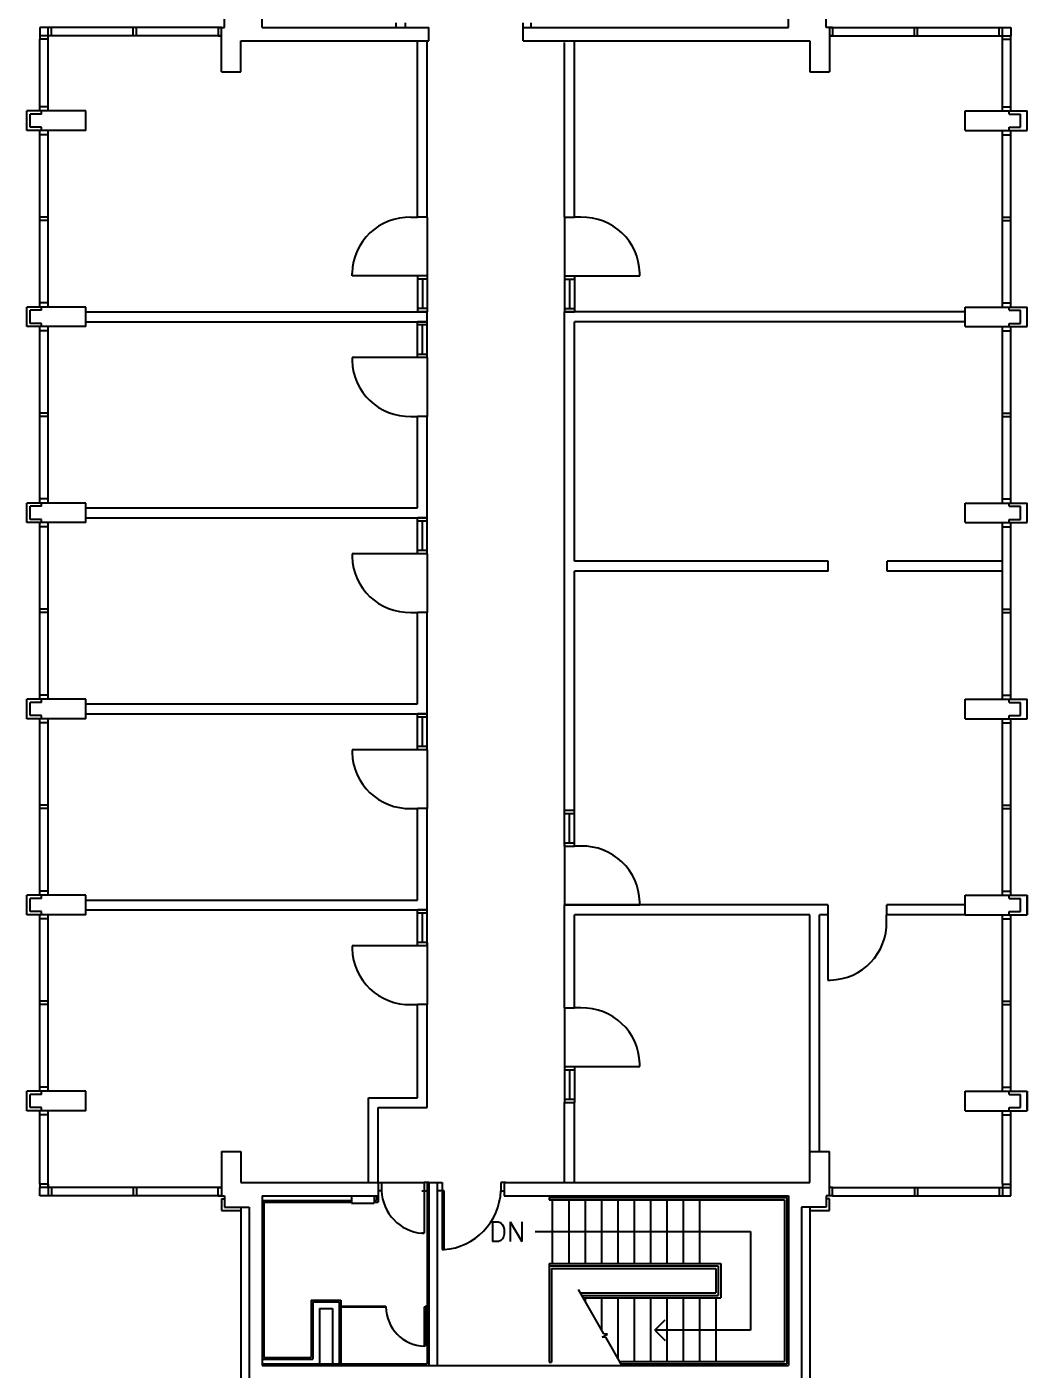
# Model space of a CAD drawing. Header units: inches. Extents: x 370 to 6209, y 2527 to 6927.
# Drawn here: x 5259 to 5871, y 4468 to 5291 of the extents above; entities that cross this region are included whole.
import ezdxf
from ezdxf.enums import TextEntityAlignment as Align

# ---------------------------------------------------------------- set-up
doc = ezdxf.new("R2010")
doc.units = ezdxf.units.IN
doc.header["$LTSCALE"] = 0.75
doc.header["$MEASUREMENT"] = 0
doc.layers.add('626_FL3$0$A-BLDG-PEND', color=9, linetype='CONTINUOUS')
doc.styles.add('626_FL3$0$STANDARD', font='txt.shx', dxfattribs={"width": 0.9})

msp = doc.modelspace()

# ---------------------------------------------------------------- hatches: boundary and pattern name
at = {"layer": '626_FL3$0$A-BLDG-PEND'}
msp.add_hatch(color=256, dxfattribs=at).paths.add_polyline_path([(5513.4, 4542.12), (5514.65, 4542.12), (5514.65, 4578.12), (5513.4, 4578.12)])

# ---------------------------------------------------------------- linework, layer by layer
for p, q in [((5403.4, 5290.12), (5403.4, 5419.37)), ((5725.4, 5290.12), (5725.4, 5419.37)), ((5380.4, 5290.12), (5380.4, 5297.12)), ((5748.4, 5290.12), (5748.4, 5297.12)), ((5267.4, 5290.12), (5267.4, 5283.12)), ((5274.4, 5290.12), (5267.4, 5290.12)), ((5272.4, 5283.12), (5272.4, 5290.12)), ((5378.4, 5290.12), (5274.4, 5290.12)), ((5274.4, 5285.12), (5274.4, 5290.12)), ((5324.4, 5285.12), (5324.4, 5290.12)), ((5326.4, 5290.12), (5324.4, 5290.12)), ((5326.4, 5285.12), (5326.4, 5290.12)), ((5376.4, 5290.12), (5378.4, 5290.12)), ((5376.4, 5290.12), (5376.4, 5285.12)), ((5378.4, 5263.12), (5378.4, 5290.12)), ((5378.4, 5290.12), (5380.4, 5290.12)), ((5403.4, 5290.12), (5505.4, 5290.12)), ((5485.4, 5290.12), (5485.4, 5293.12)), ((5491.15, 5290.12), (5491.15, 5293.12)), ((5505.4, 5282.12), (5505.4, 5290.12)), ((5563.15, 5282.12), (5563.15, 5293.12)), ((5563.15, 5290.12), (5725.4, 5290.12)), ((5567.65, 5293.12), (5567.65, 5290.12)), ((5750.4, 5290.12), (5748.4, 5290.12)), ((5750.4, 5290.12), (5750.4, 5263.12)), ((5750.4, 5290.12), (5856.4, 5290.12)), ((5752.4, 5290.12), (5750.4, 5290.12)), ((5752.4, 5290.12), (5752.4, 5285.12)), ((5802.4, 5290.12), (5804.4, 5290.12)), ((5802.4, 5285.12), (5802.4, 5290.12)), ((5804.4, 5285.12), (5804.4, 5290.12)), ((5854.4, 5285.12), (5854.4, 5290.12)), ((5854.4, 5290.12), (5856.4, 5290.12)), ((5856.4, 5290.12), (5861.4, 5290.12)), ((5856.4, 5285.12), (5856.4, 5290.12)), ((5861.4, 5290.12), (5861.4, 5285.12)), ((5274.4, 5285.12), (5267.4, 5285.12)), ((5267.4, 5241.62), (5267.4, 5283.12)), ((5272.4, 5283.12), (5267.4, 5283.12)), ((5272.4, 5241.62), (5272.4, 5283.12)), ((5378.4, 5285.12), (5274.4, 5285.12)), ((5326.4, 5285.12), (5324.4, 5285.12)), ((5376.4, 5285.12), (5378.4, 5285.12)), ((5390.4, 5263.12), (5390.4, 5282.12)), ((5390.4, 5282.12), (5505.4, 5282.12)), ((5498.4, 5174.12), (5498.4, 5282.12)), ((5504.4, 5174.12), (5504.4, 5282.12)), ((5563.15, 5282.12), (5738.4, 5282.12)), ((5588.4, 5174.12), (5588.4, 5281.12)), ((5594.4, 5174.1), (5594.4, 5282.12)), ((5738.4, 5282.12), (5738.4, 5263.12)), ((5750.4, 5285.12), (5856.4, 5285.12)), ((5752.4, 5285.12), (5750.4, 5285.12)), ((5802.4, 5285.12), (5804.4, 5285.12)), ((5854.4, 5285.12), (5856.4, 5285.12)), ((5856.4, 5285.12), (5861.4, 5285.12)), ((5856.4, 5283.12), (5856.4, 5285.12)), ((5856.4, 5241.62), (5856.4, 5283.12)), ((5856.4, 5283.12), (5861.4, 5283.12)), ((5861.4, 5283.12), (5861.4, 5285.12)), ((5861.4, 5241.62), (5861.4, 5283.12)), ((5378.4, 5263.12), (5390.4, 5263.12)), ((5738.4, 5263.12), (5750.4, 5263.12)), ((5295.4, 5239.12), (5259.4, 5239.12)), ((5259.4, 5227.12), (5259.4, 5239.12)), ((5267.4, 5239.12), (5267.4, 5241.62)), ((5272.4, 5241.62), (5267.4, 5241.62)), ((5268.4, 5237.12), (5268.4, 5239.12)), ((5272.4, 5239.12), (5272.4, 5241.62)), ((5295.4, 5227.12), (5295.4, 5239.12)), ((5833.4, 5239.12), (5871.4, 5239.12)), ((5833.4, 5227.12), (5833.4, 5239.12)), ((5856.4, 5239.12), (5856.4, 5241.62)), ((5856.4, 5241.62), (5861.4, 5241.62)), ((5860.4, 5237.12), (5860.4, 5239.12)), ((5861.4, 5239.12), (5861.4, 5241.62)), ((5871.4, 5227.12), (5871.4, 5239.12)), ((5261.4, 5229.12), (5261.4, 5237.12)), ((5268.4, 5237.12), (5261.4, 5237.12)), ((5860.4, 5237.12), (5867.4, 5237.12)), ((5867.4, 5229.12), (5867.4, 5237.12)), ((5295.4, 5227.12), (5259.4, 5227.12)), ((5268.4, 5229.12), (5261.4, 5229.12)), ((5267.4, 5224.62), (5267.4, 5227.12)), ((5272.4, 5224.62), (5267.4, 5224.62)), ((5267.4, 5121.62), (5267.4, 5224.62)), ((5268.4, 5227.12), (5268.4, 5229.12)), ((5272.4, 5224.62), (5272.4, 5227.12)), ((5272.4, 5121.62), (5272.4, 5224.62)), ((5833.4, 5227.12), (5871.4, 5227.12)), ((5856.4, 5224.62), (5856.4, 5227.12)), ((5856.4, 5224.62), (5861.4, 5224.62)), ((5856.4, 5174.12), (5856.4, 5224.62)), ((5860.4, 5229.12), (5867.4, 5229.12)), ((5860.4, 5227.12), (5860.4, 5229.12)), ((5861.4, 5224.62), (5861.4, 5227.12)), ((5861.4, 5174.12), (5861.4, 5224.62)), ((5272.4, 5174.12), (5267.4, 5174.12)), ((5267.4, 5172.12), (5267.4, 5174.12)), ((5272.4, 5172.12), (5267.4, 5172.12)), ((5272.4, 5172.12), (5272.4, 5174.12)), ((5494.4, 5174.1), (5498.4, 5174.1)), ((5504.4, 5174.12), (5498.4, 5174.12)), ((5504.4, 5174.12), (5504.4, 5138.12)), ((5588.4, 5174.12), (5588.4, 5136.1)), ((5588.4, 5174.12), (5594.4, 5174.12)), ((5598.4, 5174.1), (5594.4, 5174.1)), ((5856.4, 5172.12), (5856.4, 5174.12)), ((5856.4, 5174.12), (5861.4, 5174.12)), ((5856.4, 5121.62), (5856.4, 5172.12)), ((5856.4, 5172.12), (5861.4, 5172.12)), ((5861.4, 5172.12), (5861.4, 5174.12)), ((5861.4, 5121.62), (5861.4, 5172.12)), ((5458.4, 5138.12), (5458.4, 5139.87)), ((5634.4, 5138.12), (5634.4, 5139.87)), ((5498.4, 5138.12), (5458.4, 5138.12)), ((5498.4, 5138.12), (5498.4, 5136.1)), ((5504.4, 5138.12), (5498.4, 5138.12)), ((5504.4, 5136.12), (5498.4, 5136.12)), ((5498.4, 5136.1), (5498.4, 5118.12)), ((5501.4, 5136.12), (5501.4, 5118.12)), ((5504.4, 5138.12), (5504.4, 5136.1)), ((5504.4, 5136.1), (5504.4, 5118.12)), ((5588.4, 5138.12), (5588.4, 5136.1)), ((5588.4, 5138.12), (5594.4, 5138.12)), ((5588.4, 5136.12), (5594.4, 5136.12)), ((5588.4, 5136.1), (5588.4, 5118.12)), ((5591.4, 5136.12), (5591.4, 5118.12)), ((5594.4, 5138.12), (5594.4, 5136.1)), ((5594.4, 5138.12), (5634.4, 5138.12)), ((5594.4, 5136.1), (5594.4, 5118.12)), ((5295.4, 5119.12), (5259.4, 5119.12)), ((5259.4, 5107.12), (5259.4, 5119.12)), ((5268.4, 5117.12), (5261.4, 5117.12)), ((5261.4, 5109.12), (5261.4, 5117.12)), ((5272.4, 5121.62), (5267.4, 5121.62)), ((5267.4, 5119.12), (5267.4, 5121.62)), ((5268.4, 5117.12), (5268.4, 5119.12)), ((5272.4, 5119.12), (5272.4, 5121.62)), ((5295.4, 5107.12), (5295.4, 5119.12)), ((5295.4, 5116.12), (5504.4, 5116.12)), ((5504.4, 5118.12), (5498.4, 5118.12)), ((5498.4, 5118.12), (5498.4, 5116.12)), ((5504.4, 5116.12), (5498.4, 5116.12)), ((5504.4, 5118.12), (5504.4, 5116.12)), ((5504.4, 5110.12), (5504.4, 5116.12)), ((5588.4, 5118.12), (5594.4, 5118.12)), ((5588.4, 5118.12), (5588.4, 5116.12)), ((5833.4, 5116.12), (5588.4, 5116.12)), ((5588.4, 4811.12), (5588.4, 5116.12)), ((5588.4, 5116.12), (5594.4, 5116.12)), ((5594.4, 5118.12), (5594.4, 5116.12)), ((5833.4, 5119.12), (5871.4, 5119.12)), ((5833.4, 5107.12), (5833.4, 5119.12)), ((5856.4, 5121.62), (5861.4, 5121.62)), ((5856.4, 5119.12), (5856.4, 5121.62)), ((5860.4, 5117.12), (5860.4, 5119.12)), ((5860.4, 5117.12), (5867.4, 5117.12)), ((5861.4, 5119.12), (5861.4, 5121.62)), ((5867.4, 5109.12), (5867.4, 5117.12)), ((5871.4, 5107.12), (5871.4, 5119.12)), ((5295.4, 5107.12), (5259.4, 5107.12)), ((5268.4, 5109.12), (5261.4, 5109.12)), ((5267.4, 5104.62), (5267.4, 5107.12)), ((5268.4, 5107.12), (5268.4, 5109.12)), ((5272.4, 5104.62), (5272.4, 5107.12)), ((5295.4, 5110.12), (5504.4, 5110.12)), ((5504.4, 5110.12), (5498.4, 5110.12)), ((5498.4, 5108.12), (5498.4, 5110.12)), ((5498.4, 5090.14), (5498.4, 5108.12)), ((5504.4, 5108.12), (5498.4, 5108.12)), ((5501.4, 5090.12), (5501.4, 5108.12)), ((5504.4, 5108.12), (5504.4, 5110.12)), ((5504.4, 5090.14), (5504.4, 5108.12)), ((5833.4, 5110.12), (5594.4, 5110.12)), ((5594.4, 4963.46), (5594.4, 5110.12)), ((5833.4, 5107.12), (5871.4, 5107.12)), ((5856.4, 5104.62), (5856.4, 5107.12)), ((5860.4, 5107.12), (5860.4, 5109.12)), ((5860.4, 5109.12), (5867.4, 5109.12)), ((5861.4, 5104.62), (5861.4, 5107.12)), ((5272.4, 5104.62), (5267.4, 5104.62)), ((5267.4, 5001.62), (5267.4, 5104.62)), ((5272.4, 5001.62), (5272.4, 5104.62)), ((5856.4, 5104.62), (5861.4, 5104.62)), ((5856.4, 5001.62), (5856.4, 5104.62)), ((5861.4, 5001.62), (5861.4, 5104.62)), ((5498.4, 5088.12), (5498.4, 5090.14)), ((5504.4, 5090.12), (5498.4, 5090.12)), ((5504.4, 5088.12), (5504.4, 5090.14)), ((5498.4, 5088.12), (5458.4, 5088.12)), ((5458.4, 5088.12), (5458.4, 5086.37)), ((5504.4, 5088.12), (5498.4, 5088.12)), ((5504.4, 5088.12), (5504.4, 5052.12)), ((5267.4, 5052.12), (5267.4, 5054.12)), ((5272.4, 5054.12), (5267.4, 5054.12)), ((5272.4, 5052.12), (5267.4, 5052.12)), ((5272.4, 5052.12), (5272.4, 5054.12)), ((5494.4, 5052.14), (5498.4, 5052.14)), ((5498.4, 4996.12), (5498.4, 5052.12)), ((5504.4, 5052.12), (5498.4, 5052.12)), ((5504.4, 4990.12), (5504.4, 5052.12)), ((5856.4, 5054.12), (5861.4, 5054.12)), ((5856.4, 5052.12), (5856.4, 5054.12)), ((5856.4, 5052.12), (5861.4, 5052.12)), ((5861.4, 5052.12), (5861.4, 5054.12)), ((5272.4, 5001.62), (5267.4, 5001.62)), ((5267.4, 4999.12), (5267.4, 5001.62)), ((5272.4, 4999.12), (5272.4, 5001.62)), ((5856.4, 5001.62), (5861.4, 5001.62)), ((5856.4, 4999.12), (5856.4, 5001.62)), ((5861.4, 4999.12), (5861.4, 5001.62)), ((5295.4, 4999.12), (5259.4, 4999.12)), ((5259.4, 4987.12), (5259.4, 4999.12)), ((5268.4, 4997.12), (5261.4, 4997.12)), ((5261.4, 4989.12), (5261.4, 4997.12)), ((5268.4, 4997.12), (5268.4, 4999.12)), ((5295.4, 4987.12), (5295.4, 4999.12)), ((5295.4, 4996.12), (5498.4, 4996.12)), ((5833.4, 4999.12), (5871.4, 4999.12)), ((5833.4, 4987.12), (5833.4, 4999.12)), ((5860.4, 4997.12), (5860.4, 4999.12)), ((5860.4, 4997.12), (5867.4, 4997.12)), ((5867.4, 4989.12), (5867.4, 4997.12)), ((5871.4, 4987.12), (5871.4, 4999.12)), ((5295.4, 4987.12), (5259.4, 4987.12)), ((5268.4, 4989.12), (5261.4, 4989.12)), ((5267.4, 4984.62), (5267.4, 4987.12)), ((5272.4, 4984.62), (5267.4, 4984.62)), ((5267.4, 4881.62), (5267.4, 4984.62)), ((5268.4, 4987.12), (5268.4, 4989.12)), ((5272.4, 4984.62), (5272.4, 4987.12)), ((5272.4, 4881.62), (5272.4, 4984.62)), ((5295.4, 4990.12), (5504.4, 4990.12)), ((5504.4, 4990.12), (5498.4, 4990.12)), ((5498.4, 4988.12), (5498.4, 4990.12)), ((5498.4, 4970.14), (5498.4, 4988.12)), ((5504.4, 4988.12), (5498.4, 4988.12)), ((5501.4, 4970.12), (5501.4, 4988.12)), ((5504.4, 4988.12), (5504.4, 4990.12)), ((5504.4, 4970.14), (5504.4, 4988.12)), ((5833.4, 4987.12), (5871.4, 4987.12)), ((5856.4, 4984.62), (5856.4, 4987.12)), ((5856.4, 4984.62), (5861.4, 4984.62)), ((5856.4, 4881.62), (5856.4, 4984.62)), ((5860.4, 4987.12), (5860.4, 4989.12)), ((5860.4, 4989.12), (5867.4, 4989.12)), ((5861.4, 4984.62), (5861.4, 4987.12)), ((5861.4, 4881.62), (5861.4, 4984.62)), ((5498.4, 4968.12), (5458.4, 4968.12)), ((5458.4, 4968.12), (5458.4, 4966.37)), ((5498.4, 4968.12), (5498.4, 4970.14)), ((5504.4, 4970.12), (5498.4, 4970.12)), ((5504.4, 4968.12), (5498.4, 4968.12)), ((5504.4, 4968.12), (5504.4, 4970.14)), ((5504.4, 4968.12), (5504.4, 4932.12)), ((5749.68, 4963.46), (5594.4, 4963.46)), ((5749.68, 4957.46), (5749.68, 4963.46)), ((5856.4, 4963.46), (5785.68, 4963.46)), ((5785.68, 4957.46), (5785.68, 4963.46)), ((5594.4, 4811.12), (5594.4, 4957.46)), ((5749.68, 4957.46), (5594.4, 4957.46)), ((5856.4, 4957.46), (5785.68, 4957.46)), ((5267.4, 4932.12), (5267.4, 4934.12)), ((5272.4, 4934.12), (5267.4, 4934.12)), ((5272.4, 4932.12), (5272.4, 4934.12)), ((5856.4, 4934.12), (5861.4, 4934.12)), ((5856.4, 4932.12), (5856.4, 4934.12)), ((5861.4, 4932.12), (5861.4, 4934.12)), ((5272.4, 4932.12), (5267.4, 4932.12)), ((5494.4, 4932.14), (5498.4, 4932.14)), ((5498.4, 4876.12), (5498.4, 4932.12)), ((5504.4, 4932.12), (5498.4, 4932.12)), ((5504.4, 4870.12), (5504.4, 4932.12)), ((5856.4, 4932.12), (5861.4, 4932.12)), ((5295.4, 4879.12), (5259.4, 4879.12)), ((5259.4, 4867.12), (5259.4, 4879.12)), ((5261.4, 4869.12), (5261.4, 4877.12)), ((5268.4, 4877.12), (5261.4, 4877.12)), ((5267.4, 4879.12), (5267.4, 4881.62)), ((5272.4, 4881.62), (5267.4, 4881.62)), ((5268.4, 4877.12), (5268.4, 4879.12)), ((5272.4, 4879.12), (5272.4, 4881.62)), ((5295.4, 4867.12), (5295.4, 4879.12)), ((5295.4, 4876.12), (5498.4, 4876.12)), ((5833.4, 4879.12), (5871.4, 4879.12)), ((5833.4, 4867.12), (5833.4, 4879.12)), ((5856.4, 4879.12), (5856.4, 4881.62)), ((5856.4, 4881.62), (5861.4, 4881.62)), ((5860.4, 4877.12), (5860.4, 4879.12)), ((5860.4, 4877.12), (5867.4, 4877.12)), ((5861.4, 4879.12), (5861.4, 4881.62)), ((5867.4, 4869.12), (5867.4, 4877.12)), ((5871.4, 4867.12), (5871.4, 4879.12)), ((5268.4, 4869.12), (5261.4, 4869.12)), ((5268.4, 4867.12), (5268.4, 4869.12)), ((5295.4, 4870.12), (5504.4, 4870.12)), ((5504.4, 4870.12), (5498.4, 4870.12)), ((5498.4, 4868.12), (5498.4, 4870.12)), ((5498.4, 4850.14), (5498.4, 4868.12)), ((5504.4, 4868.12), (5498.4, 4868.12)), ((5501.4, 4850.12), (5501.4, 4868.12)), ((5504.4, 4868.12), (5504.4, 4870.12)), ((5504.4, 4850.14), (5504.4, 4868.12)), ((5860.4, 4869.12), (5867.4, 4869.12)), ((5860.4, 4867.12), (5860.4, 4869.12)), ((5295.4, 4867.12), (5259.4, 4867.12)), ((5267.4, 4864.62), (5267.4, 4867.12)), ((5272.4, 4864.62), (5267.4, 4864.62)), ((5267.4, 4761.62), (5267.4, 4864.62)), ((5272.4, 4864.62), (5272.4, 4867.12)), ((5272.4, 4761.62), (5272.4, 4864.62)), ((5833.4, 4867.12), (5871.4, 4867.12)), ((5856.4, 4864.62), (5856.4, 4867.12)), ((5856.4, 4864.62), (5861.4, 4864.62)), ((5856.4, 4761.62), (5856.4, 4864.62)), ((5861.4, 4864.62), (5861.4, 4867.12)), ((5861.4, 4761.62), (5861.4, 4864.62)), ((5498.4, 4848.12), (5458.4, 4848.12)), ((5458.4, 4848.12), (5458.4, 4846.37)), ((5498.4, 4848.12), (5498.4, 4850.14)), ((5504.4, 4850.12), (5498.4, 4850.12)), ((5504.4, 4848.12), (5498.4, 4848.12)), ((5504.4, 4848.12), (5504.4, 4850.14)), ((5504.4, 4848.12), (5504.4, 4812.12)), ((5267.4, 4812.12), (5267.4, 4814.12)), ((5272.4, 4814.12), (5267.4, 4814.12)), ((5272.4, 4812.12), (5267.4, 4812.12)), ((5272.4, 4812.12), (5272.4, 4814.12)), ((5494.4, 4812.14), (5498.4, 4812.14)), ((5498.4, 4756.12), (5498.4, 4812.12)), ((5504.4, 4812.12), (5498.4, 4812.12)), ((5504.4, 4750.12), (5504.4, 4812.12)), ((5588.4, 4809.12), (5588.4, 4811.12)), ((5588.4, 4811.12), (5594.4, 4811.12)), ((5588.4, 4811.12), (5594.4, 4811.12)), ((5594.4, 4809.12), (5594.4, 4811.12)), ((5856.4, 4812.12), (5856.4, 4814.12)), ((5856.4, 4814.12), (5861.4, 4814.12)), ((5856.4, 4812.12), (5861.4, 4812.12)), ((5861.4, 4812.12), (5861.4, 4814.12)), ((5588.4, 4791.14), (5588.4, 4809.12)), ((5588.4, 4809.12), (5594.4, 4809.12)), ((5591.4, 4791.12), (5591.4, 4809.12)), ((5594.4, 4791.14), (5594.4, 4809.12)), ((5588.4, 4789.12), (5588.4, 4791.14)), ((5588.4, 4791.12), (5594.4, 4791.12)), ((5588.4, 4790.13), (5588.4, 4753.12)), ((5588.4, 4789.12), (5594.4, 4789.12)), ((5594.4, 4789.12), (5594.4, 4791.14)), ((5598.4, 4789.1), (5594.4, 4789.1)), ((5267.4, 4759.12), (5267.4, 4761.62)), ((5272.4, 4761.62), (5267.4, 4761.62)), ((5272.4, 4759.12), (5272.4, 4761.62)), ((5856.4, 4759.12), (5856.4, 4761.62)), ((5856.4, 4761.62), (5861.4, 4761.62)), ((5861.4, 4759.12), (5861.4, 4761.62)), ((5295.4, 4759.12), (5259.4, 4759.12)), ((5259.4, 4747.12), (5259.4, 4759.12)), ((5261.4, 4749.12), (5261.4, 4757.12)), ((5268.4, 4757.12), (5261.4, 4757.12)), ((5268.4, 4757.12), (5268.4, 4759.12)), ((5295.4, 4747.12), (5295.4, 4759.12)), ((5295.4, 4756.12), (5498.4, 4756.12)), ((5588.4, 4690.12), (5588.4, 4753.12)), ((5749.47, 4753.12), (5588.4, 4753.12)), ((5588.4, 4753.12), (5594.4, 4753.12)), ((5594.4, 4753.12), (5634.4, 4753.12)), ((5634.4, 4753.12), (5634.4, 4754.87)), ((5749.47, 4753.12), (5749.47, 4747.12)), ((5833.4, 4753.12), (5785.47, 4753.12)), ((5785.47, 4747.12), (5785.47, 4753.12)), ((5833.4, 4759.12), (5871.4, 4759.12)), ((5833.4, 4747.12), (5833.4, 4759.12)), ((5860.4, 4757.12), (5860.4, 4759.12)), ((5860.4, 4757.12), (5867.4, 4757.12)), ((5867.4, 4749.12), (5867.4, 4757.12)), ((5871.4, 4759.12), (5871.4, 4747.12)), ((5871.4, 4747.12), (5871.4, 4759.12)), ((5295.4, 4747.12), (5259.4, 4747.12)), ((5268.4, 4749.12), (5261.4, 4749.12)), ((5267.4, 4744.62), (5267.4, 4747.12)), ((5267.4, 4641.62), (5267.4, 4744.62)), ((5272.4, 4744.62), (5267.4, 4744.62)), ((5268.4, 4747.12), (5268.4, 4749.12)), ((5272.4, 4744.62), (5272.4, 4747.12)), ((5272.4, 4641.62), (5272.4, 4744.62)), ((5295.4, 4750.12), (5504.4, 4750.12)), ((5504.4, 4750.12), (5498.4, 4750.12)), ((5498.4, 4748.12), (5498.4, 4750.12)), ((5498.4, 4730.14), (5498.4, 4748.12)), ((5504.4, 4748.12), (5498.4, 4748.12)), ((5501.4, 4730.12), (5501.4, 4748.12)), ((5504.4, 4748.12), (5504.4, 4750.12)), ((5504.4, 4730.14), (5504.4, 4748.12)), ((5594.4, 4690.12), (5594.4, 4747.12)), ((5738.4, 4747.12), (5594.4, 4747.12)), ((5738.4, 4602.12), (5738.4, 4747.12)), ((5744.4, 4602.12), (5744.4, 4747.12)), ((5749.47, 4747.12), (5744.4, 4747.12)), ((5749.47, 4747.12), (5749.42, 4707.12)), ((5785.44, 4743.08), (5785.44, 4747.08)), ((5809.23, 4747.12), (5785.47, 4747.14)), ((5833.4, 4747.12), (5785.47, 4747.12)), ((5833.4, 4747.12), (5871.4, 4747.12)), ((5856.4, 4744.62), (5856.4, 4747.12)), ((5856.4, 4639.12), (5856.4, 4744.62)), ((5856.4, 4744.62), (5861.4, 4744.62)), ((5857.58, 4747.12), (5871.4, 4747.12)), ((5860.4, 4749.12), (5867.4, 4749.12)), ((5860.4, 4747.12), (5860.4, 4749.12)), ((5861.4, 4744.62), (5861.4, 4747.12)), ((5861.4, 4639.12), (5861.4, 4744.62)), ((5498.4, 4728.12), (5458.4, 4728.12)), ((5458.4, 4728.12), (5458.4, 4726.37)), ((5498.4, 4728.12), (5498.4, 4730.14)), ((5504.4, 4730.12), (5498.4, 4730.12)), ((5504.4, 4728.12), (5498.4, 4728.12)), ((5504.4, 4730.14), (5504.4, 4692.12)), ((5504.4, 4728.12), (5504.4, 4730.14)), ((5749.42, 4707.12), (5751.17, 4707.12)), ((5272.4, 4694.12), (5267.4, 4694.12)), ((5267.4, 4692.12), (5267.4, 4694.12)), ((5272.4, 4692.12), (5267.4, 4692.12)), ((5272.4, 4692.12), (5272.4, 4694.12)), ((5494.4, 4692.14), (5498.4, 4692.14)), ((5498.4, 4635.12), (5498.4, 4692.12)), ((5504.4, 4692.12), (5498.4, 4692.12)), ((5504.4, 4629.12), (5504.4, 4692.12)), ((5588.4, 4690.12), (5588.4, 4654.12)), ((5588.4, 4690.12), (5594.4, 4690.12)), ((5598.4, 4690.1), (5594.4, 4690.1)), ((5856.4, 4692.12), (5856.4, 4694.12)), ((5856.4, 4694.12), (5861.4, 4694.12)), ((5856.4, 4692.12), (5861.4, 4692.12)), ((5861.4, 4692.12), (5861.4, 4694.12)), ((5588.4, 4654.12), (5588.4, 4652.1)), ((5588.4, 4654.12), (5594.4, 4654.12)), ((5594.4, 4654.12), (5594.4, 4652.1)), ((5594.4, 4654.12), (5634.4, 4654.12)), ((5634.4, 4654.12), (5634.4, 4655.87)), ((5588.4, 4652.12), (5594.4, 4652.12)), ((5588.4, 4652.1), (5588.4, 4634.12)), ((5591.4, 4652.12), (5591.4, 4634.12)), ((5594.4, 4652.1), (5594.4, 4634.12)), ((5259.4, 4627.12), (5259.4, 4639.12)), ((5295.4, 4639.12), (5259.4, 4639.12)), ((5272.4, 4641.62), (5267.4, 4641.62)), ((5267.4, 4639.12), (5267.4, 4641.62)), ((5268.4, 4637.12), (5268.4, 4639.12)), ((5272.4, 4639.12), (5272.4, 4641.62)), ((5295.4, 4627.12), (5295.4, 4639.12)), ((5833.4, 4639.12), (5871.4, 4639.12)), ((5833.4, 4627.12), (5833.4, 4639.12)), ((5856.4, 4639.12), (5856.4, 4641.62)), ((5856.4, 4641.62), (5861.4, 4641.62)), ((5860.4, 4637.12), (5860.4, 4639.12)), ((5861.4, 4639.12), (5861.4, 4641.62)), ((5871.4, 4627.12), (5871.4, 4639.12)), ((5871.4, 4639.12), (5871.4, 4627.12)), ((5268.4, 4637.12), (5261.4, 4637.12)), ((5261.4, 4629.12), (5261.4, 4637.12)), ((5468.4, 4583.12), (5468.4, 4635.12)), ((5468.4, 4635.12), (5498.4, 4635.12)), ((5588.4, 4634.12), (5594.4, 4634.12)), ((5588.4, 4634.12), (5588.4, 4632.12)), ((5588.4, 4583.12), (5588.4, 4632.12)), ((5588.4, 4632.12), (5594.4, 4632.12)), ((5594.4, 4634.12), (5594.4, 4632.12)), ((5594.4, 4583.12), (5594.4, 4632.12)), ((5860.4, 4637.12), (5867.4, 4637.12)), ((5867.4, 4629.12), (5867.4, 4637.12)), ((5295.4, 4627.12), (5259.4, 4627.12)), ((5268.4, 4629.12), (5261.4, 4629.12)), ((5267.4, 4624.62), (5267.4, 4627.12)), ((5267.4, 4582.12), (5267.4, 4624.62)), ((5272.4, 4624.62), (5267.4, 4624.62)), ((5268.4, 4627.12), (5268.4, 4629.12)), ((5272.4, 4624.62), (5272.4, 4627.12)), ((5272.4, 4580.12), (5272.4, 4624.62)), ((5474.4, 4583.12), (5474.4, 4629.12)), ((5474.4, 4629.12), (5504.4, 4629.12)), ((5833.4, 4627.12), (5871.4, 4627.12)), ((5856.4, 4582.12), (5856.4, 4627.12)), ((5856.4, 4624.62), (5856.4, 4627.12)), ((5856.4, 4624.62), (5861.4, 4624.62)), ((5860.4, 4629.12), (5867.4, 4629.12)), ((5860.4, 4627.12), (5860.4, 4629.12)), ((5861.4, 4582.12), (5861.4, 4627.12)), ((5861.4, 4624.62), (5861.4, 4627.12)), ((5378.4, 4602.12), (5378.4, 4575.12)), ((5378.4, 4602.12), (5390.4, 4602.12)), ((5390.4, 4602.12), (5390.4, 4583.12)), ((5738.4, 4602.12), (5750.4, 4602.12)), ((5738.4, 4583.12), (5738.4, 4602.12)), ((5750.4, 4575.12), (5750.4, 4602.12)), ((5272.4, 4582.12), (5267.4, 4582.12)), ((5267.4, 4582.12), (5267.4, 4580.12)), ((5272.4, 4580.12), (5267.4, 4580.12)), ((5267.4, 4575.12), (5267.4, 4580.12)), ((5272.4, 4580.12), (5267.4, 4580.12)), ((5272.4, 4582.12), (5272.4, 4575.12)), ((5272.4, 4580.12), (5272.4, 4575.12)), ((5378.4, 4580.12), (5272.4, 4580.12)), ((5274.4, 4580.12), (5272.4, 4580.12)), ((5274.4, 4580.12), (5274.4, 4575.12)), ((5326.4, 4580.12), (5324.4, 4580.12)), ((5324.4, 4580.12), (5324.4, 4575.12)), ((5326.4, 4580.12), (5326.4, 4575.12)), ((5376.4, 4580.12), (5378.41, 4580.12)), ((5376.4, 4575.12), (5376.4, 4580.12)), ((5390.4, 4583.12), (5475.4, 4583.12)), ((5473.4, 4583.12), (5476.4, 4583.12)), ((5474.4, 4583.12), (5474.4, 4571.12)), ((5476.4, 4583.12), (5476.4, 4578.12)), ((5476.4, 4583.12), (5502.4, 4583.12)), ((5505.4, 4583.12), (5502.4, 4583.12)), ((5502.4, 4583.12), (5502.4, 4578.12)), ((5504.4, 4583.12), (5504.4, 4472.12)), ((5505.4, 4583.12), (5505.4, 4471.12)), ((5505.4, 4583.12), (5510.4, 4583.12)), ((5510.4, 4583.12), (5510.4, 4471.12)), ((5510.4, 4583.12), (5513.4, 4583.12)), ((5513.4, 4583.12), (5513.4, 4578.12)), ((5552.4, 4583.12), (5549.4, 4583.12)), ((5549.4, 4583.12), (5549.4, 4578.12)), ((5551.4, 4583.12), (5738.4, 4583.12)), ((5551.4, 4583.12), (5551.4, 4575.12)), ((5752.4, 4580.12), (5750.4, 4580.12)), ((5752.4, 4580.12), (5802.4, 4580.12)), ((5752.4, 4575.12), (5752.4, 4580.12)), ((5802.4, 4580.12), (5802.4, 4575.12)), ((5802.4, 4580.12), (5804.4, 4580.12)), ((5804.4, 4580.12), (5804.4, 4575.12)), ((5804.4, 4580.12), (5854.4, 4580.12)), ((5854.4, 4580.12), (5854.4, 4575.12)), ((5854.4, 4580.12), (5856.4, 4580.12)), ((5856.4, 4582.12), (5856.4, 4575.12)), ((5856.4, 4582.12), (5861.4, 4582.12)), ((5856.4, 4580.12), (5861.4, 4580.12)), ((5861.4, 4575.12), (5861.4, 4582.12)), ((5272.4, 4575.12), (5267.4, 4575.12)), ((5378.4, 4575.12), (5272.4, 4575.12)), ((5274.4, 4575.12), (5272.4, 4575.12)), ((5326.4, 4575.12), (5324.4, 4575.12)), ((5376.4, 4575.12), (5378.41, 4575.12)), ((5378.4, 4575.12), (5380.4, 4575.12)), ((5378.4, 4573.12), (5380.4, 4573.12)), ((5378.4, 4573.12), (5378.4, 4566.12)), ((5380.4, 4575.12), (5380.4, 4568.12)), ((5403.4, 4575.12), (5474.4, 4575.12)), ((5403.4, 4575.12), (5403.4, 4471.12)), ((5403.4, 4572.12), (5457.94, 4572.12)), ((5457.94, 4575.12), (5457.94, 4571.12)), ((5471.94, 4575.12), (5471.94, 4570.6)), ((5471.94, 4572.12), (5473.4, 4572.12)), ((5473.4, 4575.12), (5473.4, 4572.12)), ((5476.4, 4578.12), (5474.4, 4578.12)), ((5501.15, 4578.12), (5502.4, 4578.12)), ((5502.4, 4578.12), (5504.42, 4578.12)), ((5502.4, 4578.12), (5502.4, 4552.12)), ((5513.4, 4578.12), (5510.4, 4578.12)), ((5514.65, 4578.12), (5513.35, 4578.12)), ((5513.4, 4578.12), (5513.4, 4542.12)), ((5514.65, 4542.12), (5514.65, 4578.12)), ((5549.4, 4578.12), (5551.4, 4578.12)), ((5551.4, 4575.12), (5725.4, 4575.12)), ((5578.94, 4574.12), (5724.4, 4574.12)), ((5578.94, 4574.12), (5578.94, 4572.62)), ((5578.94, 4572.62), (5722.9, 4572.62)), ((5580.9, 4572.62), (5580.9, 4533.62)), ((5590.9, 4572.62), (5590.9, 4533.62)), ((5600.9, 4572.62), (5600.9, 4533.62)), ((5610.9, 4572.62), (5610.9, 4533.62)), ((5620.9, 4572.62), (5620.9, 4533.62)), ((5630.9, 4572.62), (5630.9, 4533.62)), ((5640.9, 4572.62), (5640.9, 4533.62)), ((5650.9, 4572.62), (5650.9, 4533.62)), ((5660.9, 4572.62), (5660.9, 4533.62)), ((5670.9, 4572.62), (5670.9, 4533.62)), ((5722.9, 4572.62), (5722.9, 4473.62)), ((5724.4, 4574.12), (5724.4, 4472.12)), ((5725.4, 4575.12), (5725.4, 4471.12)), ((5748.4, 4575.12), (5748.4, 4568.12)), ((5750.4, 4575.12), (5748.4, 4575.12)), ((5750.4, 4573.12), (5748.4, 4573.12)), ((5752.4, 4575.12), (5750.4, 4575.12)), ((5750.4, 4566.12), (5750.4, 4573.12)), ((5752.4, 4575.12), (5802.4, 4575.12)), ((5802.4, 4575.12), (5804.4, 4575.12)), ((5804.4, 4575.12), (5854.4, 4575.12)), ((5854.4, 4575.12), (5856.4, 4575.12)), ((5856.4, 4575.12), (5861.4, 4575.12)), ((5378.4, 4566.12), (5390.4, 4566.12)), ((5380.4, 4568.12), (5395.4, 4568.12)), ((5390.4, 4568.12), (5390.4, 4458.12)), ((5395.4, 4568.12), (5395.4, 4461.12)), ((5404.4, 4571.12), (5457.94, 4571.12)), ((5404.4, 4571.12), (5404.4, 4476.12)), ((5457.94, 4571.12), (5457.94, 4570.6)), ((5457.94, 4570.6), (5471.94, 4570.6)), ((5471.94, 4571.12), (5474.4, 4571.12)), ((5748.4, 4568.12), (5733.4, 4568.12)), ((5733.4, 4568.12), (5733.4, 4461.12)), ((5738.4, 4568.12), (5738.4, 4458.12)), ((5738.4, 4566.12), (5750.4, 4566.12)), ((5502.4, 4552.12), (5501.15, 4552.12)), ((5501.15, 4552.12), (5502.4, 4552.12)), ((5570.39, 4553.23), (5702.1, 4553.23)), ((5702.1, 4553.23), (5702.1, 4492.86)), ((5513.4, 4542.12), (5514.65, 4542.12)), ((5578.94, 4533.62), (5683.9, 4533.62)), ((5578.94, 4533.62), (5578.94, 4473.24)), ((5578.94, 4532.12), (5682.4, 4532.12)), ((5682.4, 4532.12), (5682.4, 4514.12)), ((5683.9, 4533.62), (5683.9, 4512.62)), ((5580.44, 4530.62), (5680.9, 4530.62)), ((5580.44, 4530.62), (5580.44, 4473.24)), ((5680.9, 4530.62), (5680.9, 4515.62)), ((5596.68, 4517.72), (5612.17, 4490.6)), ((5597.88, 4515.62), (5680.9, 4515.62)), ((5433.4, 4511.12), (5433.4, 4476.12)), ((5433.4, 4511.12), (5451.4, 4511.12)), ((5434.4, 4510.12), (5450.4, 4510.12)), ((5434.4, 4510.12), (5434.4, 4475.12)), ((5438.4, 4506.12), (5438.4, 4471.12)), ((5438.4, 4506.12), (5446.4, 4506.12)), ((5446.4, 4506.12), (5446.4, 4471.12)), ((5450.4, 4510.12), (5450.4, 4471.12)), ((5451.4, 4511.12), (5451.4, 4472.12)), ((5451.4, 4507.52), (5479.06, 4507.52)), ((5451.4, 4507.02), (5479.06, 4507.02)), ((5479.06, 4507.02), (5479.06, 4507.52)), ((5479.06, 4507.02), (5479.06, 4507.52)), ((5502.56, 4507.02), (5502.56, 4483.02)), ((5502.56, 4507.02), (5503.06, 4507.02)), ((5503.06, 4507.02), (5503.06, 4507.52)), ((5503.06, 4507.52), (5504.4, 4507.52)), ((5503.06, 4507.02), (5503.06, 4483.02)), ((5503.06, 4507.02), (5504.4, 4507.02)), ((5598.74, 4514.12), (5682.4, 4514.12)), ((5599.6, 4512.62), (5683.9, 4512.62)), ((5600.9, 4512.62), (5600.9, 4510.33)), ((5610.9, 4512.62), (5610.9, 4492.82)), ((5620.9, 4512.62), (5620.9, 4475.3)), ((5630.9, 4512.62), (5630.9, 4473.62)), ((5640.9, 4512.62), (5640.9, 4473.62)), ((5650.9, 4512.62), (5650.9, 4473.62)), ((5660.9, 4512.62), (5660.9, 4473.62)), ((5670.9, 4512.62), (5670.9, 4473.62)), ((5680.9, 4512.62), (5680.9, 4473.62)), ((5643.63, 4492.86), (5650, 4499.22)), ((5611.43, 4488.5), (5614.58, 4490.38)), ((5614.58, 4490.38), (5612.17, 4490.6)), ((5702.1, 4492.86), (5643.63, 4492.86)), ((5643.63, 4492.86), (5650, 4486.5)), ((5503.06, 4483.02), (5502.56, 4483.02)), ((5613.35, 4488.53), (5611.43, 4488.5)), ((5613.35, 4488.53), (5623.36, 4471.01)), ((5403.4, 4475.12), (5434.4, 4475.12)), ((5404.4, 4476.12), (5433.4, 4476.12)), ((5578.94, 4473.24), (5580.44, 4473.24)), ((5621.87, 4473.62), (5722.9, 4473.62)), ((5403.4, 4472.12), (5504.4, 4472.12)), ((5403.4, 4471.12), (5725.4, 4471.12)), ((5451.4, 4472.12), (5504.4, 4472.12)), ((5622.72, 4472.12), (5724.4, 4472.12))]:
    msp.add_line(p, q, dxfattribs=at)
for centre, radius, start, end in [((5493.54, 5138.96), 35.15, 88.59054, 178.52032), ((5599.27, 5138.96), 35.15, 1.47968, 91.40946), ((5493.54, 5087.28), 35.15, 181.47968, 271.40946), ((5493.54, 4967.28), 35.15, 181.47968, 271.40946), ((5493.54, 4847.28), 35.15, 181.47968, 271.40946), ((5599.27, 4753.96), 35.15, 1.47968, 91.40946), ((5750.3, 4742.25), 35.15, 271.42043, 1.35021), ((5493.54, 4727.28), 35.15, 181.47968, 271.40946), ((5599.27, 4654.96), 35.15, 1.47968, 91.40946), ((5503.68, 4579.3), 27.3, 182.49031, 264.68781), ((5511.73, 4579.71), 37.71, 274.44507, 357.57931), ((5503.4, 4507.35), 24.34, 180.76979, 268.02402)]:
    msp.add_arc(centre, radius, start, end, dxfattribs=at)

# ---------------------------------------------------------------- texts
at = {"layer": '626_FL3$0$A-BLDG-PEND', "style": '626_FL3$0$STANDARD'}
msp.add_text('DN', height=12, dxfattribs=at).set_placement((5553.3, 4547.06), align=Align.CENTER)

doc.saveas('drawing.dxf')
